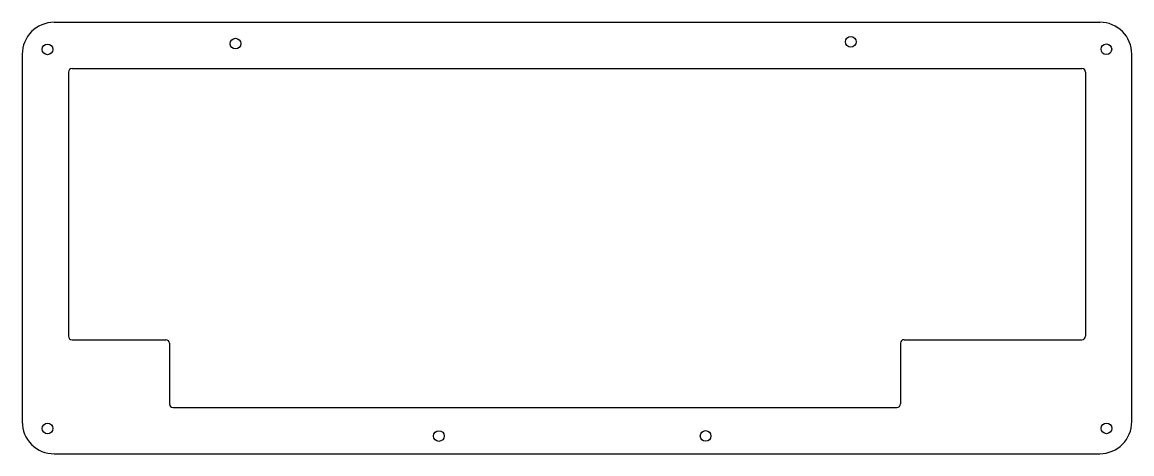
# Model space of a CAD drawing. Header units: millimetres. Extents: x 63 to 375, y -137 to -16.
import ezdxf

# ---------------------------------------------------------------- set-up
doc = ezdxf.new("R2010")
doc.units = ezdxf.units.MM

msp = doc.modelspace()

# ---------------------------------------------------------------- linework, layer by layer
for p, q in [((72.2, -15.57), (365.95, -15.55)), ((63.2, -24.57), (63.2, -127.82)), ((374.95, -127.79), (374.95, -24.55)), ((76.2, -29.57), (76.2, -103.78)), ((77.2, -28.57), (360.95, -28.55)), ((361.95, -29.55), (361.95, -103.76)), ((77.2, -104.78), (103.58, -104.78)), ((104.58, -105.78), (104.58, -122.82)), ((309.95, -105.76), (309.95, -122.8)), ((310.95, -104.76), (360.95, -104.76)), ((105.58, -123.82), (308.95, -123.8)), ((72.2, -136.82), (365.95, -136.79))]:
    msp.add_line(p, q)
for centre in [(70.32, -23.18), (123.12, -21.56), (295.99, -21.05), (367.81, -23.15), (70.33, -129.7), (180.28, -131.83), (255.22, -131.8), (367.83, -129.68)]:
    msp.add_circle(centre, 1.5)
for centre, radius, start, end in [((72.2, -24.57), 9, 90.0093, 180.0001), ((365.95, -24.55), 9, 0, 90), ((77.2, -29.57), 1, 90.0098, 180), ((360.95, -29.55), 1, 0, 90), ((77.2, -103.78), 1, 180, 270), ((103.58, -105.78), 1, 0, 90), ((310.95, -105.76), 1, 90, 180), ((360.95, -103.76), 1, 270, 0), ((105.58, -122.82), 1, 180.0058, 270), ((308.95, -122.8), 1, 270, 0), ((365.95, -127.79), 9, 270, 360), ((72.2, -127.82), 9, 180, 270.012)]:
    msp.add_arc(centre, radius, start, end)

doc.saveas('drawing.dxf')
